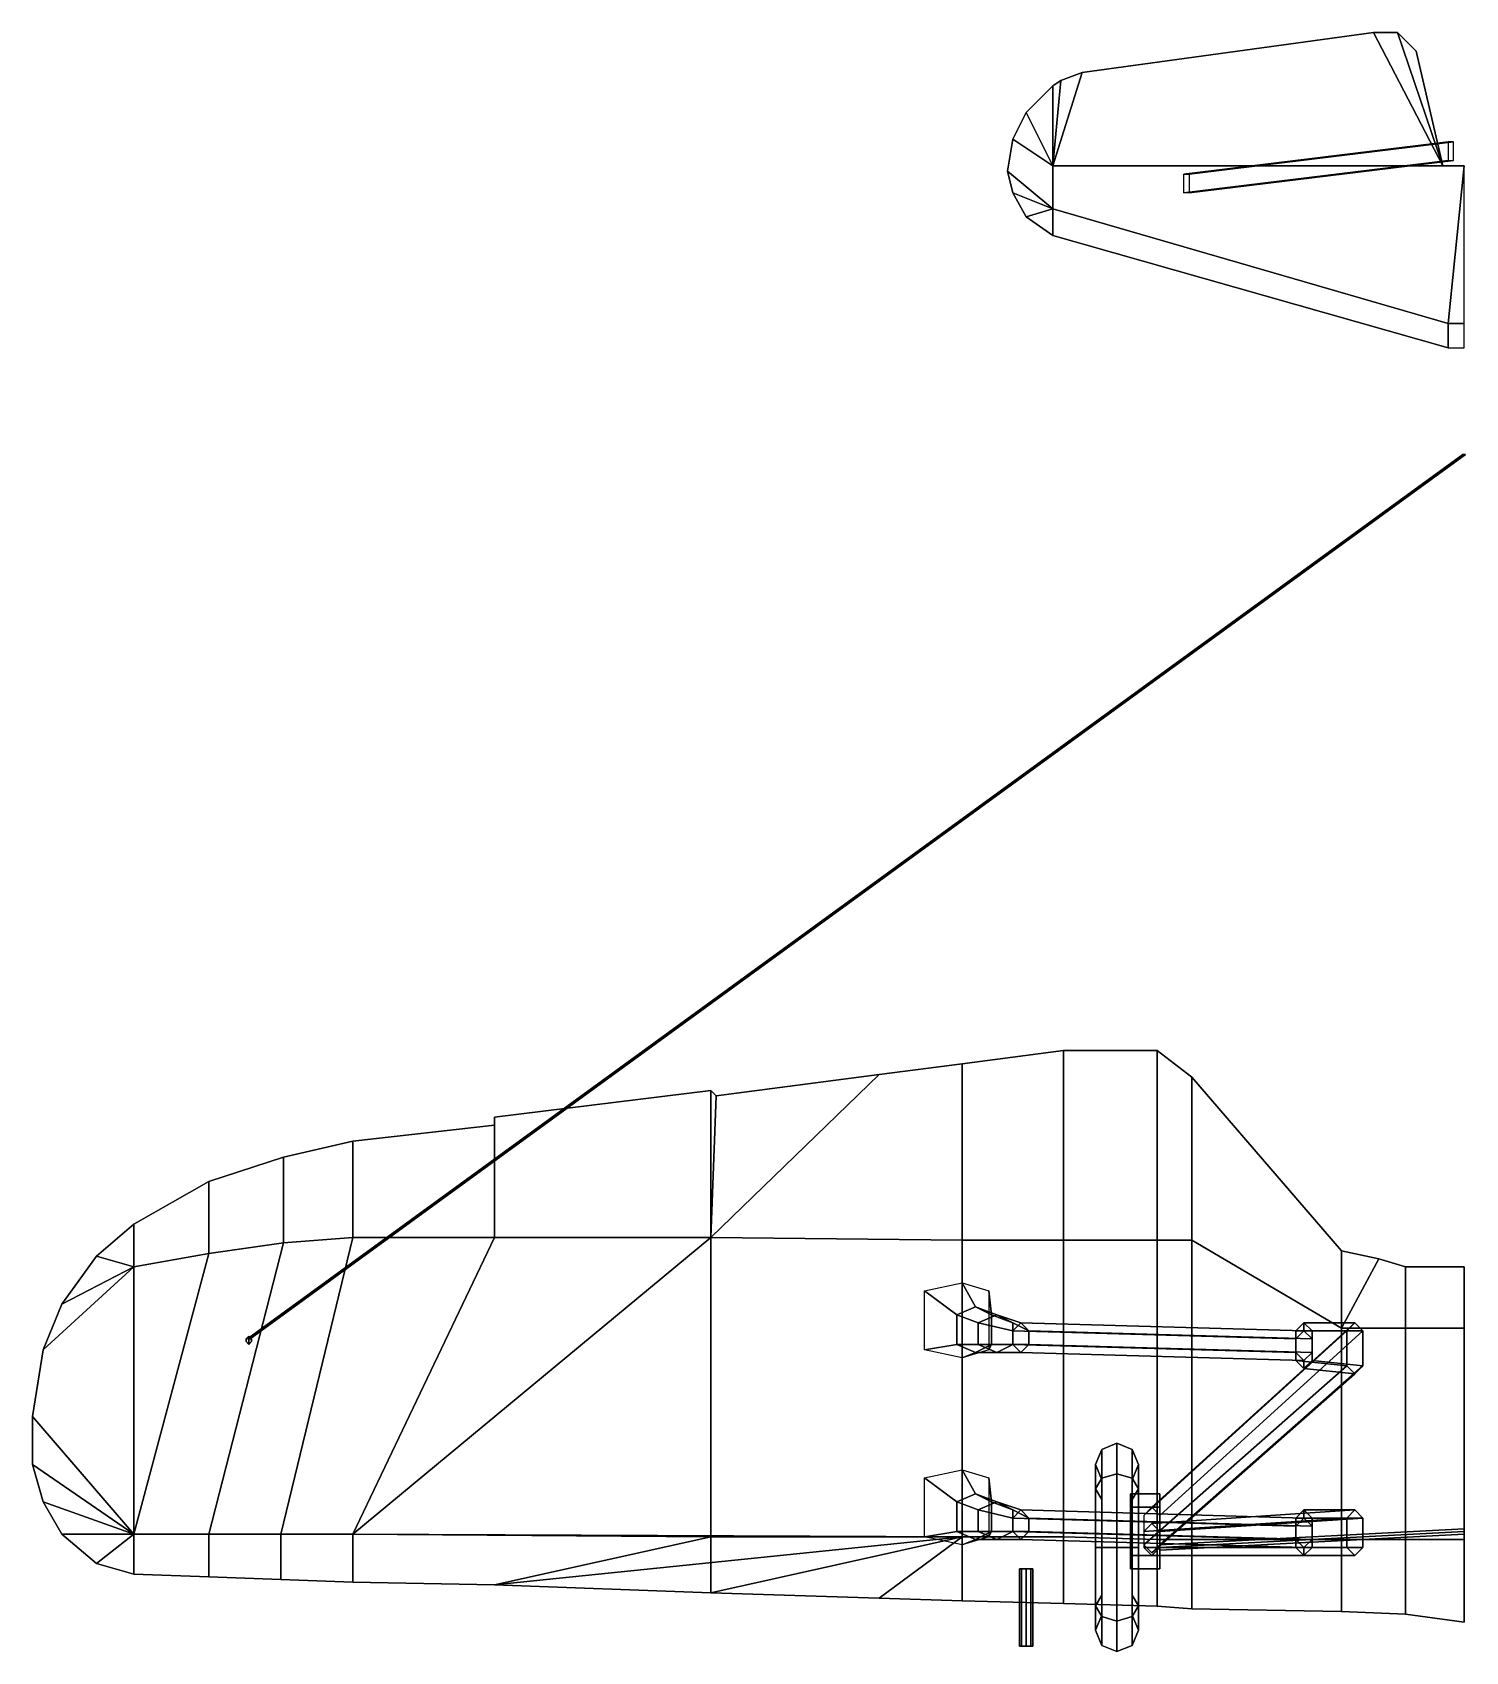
# Model space of a CAD drawing. Extents: x -5.36 to 0, y -2.61 to 3.45.
import ezdxf

# ---------------------------------------------------------------- set-up
doc = ezdxf.new("R2010")
doc.units = 0
doc.layers.add('WING', color=5, linetype='CONTINUOUS')

msp = doc.modelspace()

# ---------------------------------------------------------------- linework, layer by layer
at = {"layer": 'WING'}
for points in [[(-0.08, 2.95, 0.57), (-0.34, 3.45, 0.54), (-1.43, 3.3, 0.54), (-1.54, 2.95, 0.57)], [(-0.34, 3.45, 0.54), (-0.08, 2.95, 0.51), (-1.54, 2.95, 0.51), (-1.43, 3.3, 0.54)], [(-0.08, 2.95, 0.57), (-0.25, 3.45, 0.54), (-0.34, 3.45, 0.54)], [(-0.25, 3.45, 0.54), (-0.08, 2.95, 0.51), (-0.08, 2.95, 0.51), (-0.34, 3.45, 0.54)], [(-0.08, 2.95, 0.57), (-0.18, 3.38, 0.54), (-0.25, 3.45, 0.54)], [(-0.18, 3.38, 0.54), (-0.08, 2.95, 0.51), (-0.08, 2.95, 0.51), (-0.25, 3.45, 0.54)], [(-0.08, 2.95, 0.57), (-0.08, 2.95, 0.54), (-0.18, 3.38, 0.54)], [(-0.08, 2.95, 0.54), (-0.08, 2.95, 0.51), (-0.18, 3.38, 0.54)], [(-1.54, 2.95, 0.57), (-1.54, 2.95, 0.57), (-1.43, 3.3, 0.54), (-1.51, 3.27, 0.54)], [(-1.51, 3.27, 0.54), (-1.43, 3.3, 0.54), (-1.54, 2.95, 0.51)], [(-1.54, 2.95, 0.57), (-1.54, 2.95, 0.57), (-1.54, 3.25, 0.54), (-1.64, 3.15, 0.54)], [(-1.64, 3.15, 0.54), (-1.54, 3.25, 0.54), (-1.54, 2.95, 0.51)], [(-1.54, 3.25, 0.54), (-1.51, 3.27, 0.54), (-1.54, 2.95, 0.51)], [(-1.54, 2.95, 0.57), (-1.54, 2.95, 0.57), (-1.51, 3.27, 0.54), (-1.54, 3.25, 0.54)], [(-1.69, 3.05, 0.54), (-1.64, 3.15, 0.54), (-1.54, 2.95, 0.51)], [(-1.54, 2.95, 0.57), (-1.54, 2.95, 0.57), (-1.64, 3.15, 0.54), (-1.69, 3.05, 0.54)], [(-1.54, 2.79, 0.57), (-1.54, 2.95, 0.57), (-1.69, 3.05, 0.54), (-1.71, 2.93, 0.54)], [(-1.71, 2.93, 0.54), (-1.69, 3.05, 0.54), (-1.54, 2.95, 0.51), (-1.54, 2.79, 0.51)], [(-0.06, 3.04, 0.12), (-0.06, 2.97, 0.12), (-1.05, 2.85, 0.51), (-1.05, 2.92, 0.51)], [(-0.04, 3.04, 0.12), (-0.06, 3.04, 0.12), (-1.05, 2.92, 0.51), (-1.03, 2.92, 0.51)], [(-0.04, 2.97, 0.12), (-0.04, 3.04, 0.12), (-1.03, 2.92, 0.51), (-1.03, 2.85, 0.51)], [(-0.06, 2.97, 0.12), (-0.04, 2.97, 0.12), (-1.03, 2.85, 0.51), (-1.05, 2.85, 0.51)], [(-1.69, 2.85, 0.54), (-1.71, 2.93, 0.54), (-1.54, 2.79, 0.51)], [(-1.54, 2.79, 0.57), (-1.54, 2.79, 0.57), (-1.71, 2.93, 0.54), (-1.69, 2.85, 0.54)], [(-0.06, 2.36, 0.57), (0, 2.95, 0.57), (-1.54, 2.95, 0.57), (-1.54, 2.79, 0.57)], [(0, 2.95, 0.51), (-0.06, 2.36, 0.51), (-1.54, 2.79, 0.51), (-1.54, 2.95, 0.51)], [(0, 2.95, 0.57), (0, 2.95, 0.51), (-0.08, 2.95, 0.51), (-0.08, 2.95, 0.57)], [(0, 2.36, 0.57), (0, 2.95, 0.57), (0, 2.95, 0.57), (-0.06, 2.36, 0.57)], [(-1.54, 2.79, 0.57), (-1.54, 2.79, 0.57), (-1.69, 2.85, 0.54), (-1.64, 2.76, 0.54)], [(-1.64, 2.76, 0.54), (-1.69, 2.85, 0.54), (-1.54, 2.79, 0.51)], [(-1.54, 2.69, 0.54), (-1.64, 2.76, 0.54), (-1.54, 2.79, 0.51)], [(-1.54, 2.79, 0.57), (-1.54, 2.79, 0.57), (-1.64, 2.76, 0.54), (-1.54, 2.69, 0.54)], [(-0.06, 2.27, 0.54), (-0.06, 2.36, 0.57), (-1.54, 2.79, 0.57), (-1.54, 2.69, 0.54)], [(-0.06, 2.36, 0.51), (-0.06, 2.27, 0.54), (-1.54, 2.69, 0.54), (-1.54, 2.79, 0.51)], [(0, 2.27, 0.54), (0, 2.36, 0.57), (-0.06, 2.36, 0.57), (-0.06, 2.27, 0.54)], [(0, 1.87, 1.765), (-0.005, 1.87, 1.76), (-4.555, -1.44, 1.09), (-4.55, -1.44, 1.095)], [(-0.005, 1.87, 1.76), (0, 1.87, 1.755), (-4.55, -1.44, 1.085), (-4.555, -1.44, 1.09)], [(0.005, 1.87, 1.76), (0, 1.87, 1.765), (-4.55, -1.44, 1.095), (-4.545, -1.44, 1.09)], [(0, 1.87, 1.755), (0.005, 1.87, 1.76), (-4.545, -1.44, 1.09), (-4.55, -1.44, 1.085)], [(-1.5, -0.36, 0.95), (-1.5, -1.07, 0.83), (-1.88, -1.07, 0.85), (-1.88, -0.41, 0.97)], [(-1.5, -1.07, 1.07), (-1.5, -0.36, 0.95), (-1.88, -0.41, 0.97), (-1.88, -1.07, 1.11)], [(-1.15, -0.36, 0.93), (-1.15, -1.07, 0.82), (-1.5, -1.07, 0.83), (-1.5, -0.36, 0.95)], [(-1.15, -1.07, 1.04), (-1.15, -0.36, 0.93), (-1.5, -0.36, 0.95), (-1.5, -1.07, 1.07)], [(-1.02, -1.07, 1.01), (-1.02, -0.46, 0.9), (-1.15, -0.36, 0.93), (-1.15, -1.07, 1.04)], [(-1.02, -0.46, 0.9), (-1.02, -1.07, 0.79), (-1.15, -1.07, 0.82), (-1.15, -0.36, 0.93)], [(-1.88, -0.41, 0.97), (-1.88, -1.07, 0.85), (-2.82, -1.06, 0.85), (-2.19, -0.45, 0.97)], [(-1.88, -1.07, 1.11), (-1.88, -0.41, 0.97), (-2.19, -0.45, 0.97), (-2.82, -1.06, 1.08)], [(-2.19, -0.45, 0.97), (-2.82, -1.06, 0.85), (-2.82, -1.06, 0.85), (-2.8, -0.53, 0.97)], [(-2.82, -1.06, 1.08), (-2.19, -0.45, 0.97), (-2.8, -0.53, 0.97), (-2.82, -1.06, 1.08)], [(-0.46, -1.11, 0.73), (-0.46, -1.4, 0.65), (-1.02, -1.07, 0.79), (-1.02, -0.46, 0.9)], [(-0.46, -1.4, 0.82), (-0.46, -1.11, 0.73), (-1.02, -0.46, 0.9), (-1.02, -1.07, 1.01)], [(-2.82, -0.51, 0.97), (-2.82, -1.06, 0.85), (-3.63, -1.06, 0.88), (-3.63, -0.61, 0.97)], [(-2.82, -1.06, 1.08), (-2.82, -0.51, 0.97), (-3.63, -0.61, 0.97), (-3.63, -1.06, 1.06)], [(-2.8, -0.53, 0.97), (-2.82, -1.06, 0.85), (-2.82, -1.06, 0.85), (-2.82, -0.51, 0.97)], [(-2.82, -1.06, 1.08), (-2.8, -0.53, 0.97), (-2.82, -0.51, 0.97), (-2.82, -1.06, 1.08)], [(-3.63, -1.06, 1.06), (-3.63, -0.64, 0.97), (-4.16, -0.7, 0.97), (-4.16, -1.06, 1.04)], [(-3.63, -0.64, 0.97), (-3.63, -1.06, 0.88), (-4.16, -1.06, 0.9), (-4.16, -0.7, 0.97)], [(-3.63, -1.06, 1.06), (-3.63, -0.61, 0.97), (-3.63, -0.64, 0.97), (-3.63, -1.06, 1.06)], [(-3.63, -0.61, 0.97), (-3.63, -1.06, 0.88), (-3.63, -1.06, 0.88), (-3.63, -0.64, 0.97)], [(-4.16, -0.7, 0.97), (-4.16, -1.06, 0.9), (-4.42, -1.08, 0.9), (-4.42, -0.76, 0.97)], [(-4.16, -1.06, 1.04), (-4.16, -0.7, 0.97), (-4.42, -0.76, 0.97), (-4.42, -1.08, 1.03)], [(-4.42, -0.76, 0.97), (-4.42, -1.08, 0.9), (-4.7, -1.12, 0.91), (-4.7, -0.85, 0.97)], [(-4.42, -1.08, 1.03), (-4.42, -0.76, 0.97), (-4.7, -0.85, 0.97), (-4.7, -1.12, 1.01)], [(-4.7, -1.12, 1.01), (-4.7, -0.85, 0.97), (-4.98, -1.01, 0.97), (-4.98, -1.17, 1.01)], [(-4.7, -0.85, 0.97), (-4.7, -1.12, 0.91), (-4.98, -1.17, 0.91), (-4.98, -1.01, 0.97)], [(-4.98, -1.01, 0.97), (-4.98, -1.17, 0.91), (-4.98, -1.17, 0.91), (-5.12, -1.13, 0.96)], [(-4.98, -1.17, 1.01), (-4.98, -1.01, 0.97), (-5.12, -1.13, 0.96), (-4.98, -1.17, 1.01)], [(-4.42, -1.08, 0.9), (-4.7, -2.17, 0.91), (-4.98, -2.17, 0.91), (-4.7, -1.12, 0.91)], [(-4.7, -2.17, 1.01), (-4.42, -1.08, 1.03), (-4.7, -1.12, 1.01), (-4.98, -2.17, 1.01)], [(-4.16, -1.06, 0.9), (-4.43, -2.17, 0.9), (-4.7, -2.17, 0.91), (-4.42, -1.08, 0.9)], [(-4.43, -2.17, 1.03), (-4.16, -1.06, 1.04), (-4.42, -1.08, 1.03), (-4.7, -2.17, 1.01)], [(-3.63, -1.06, 0.88), (-4.16, -2.17, 0.9), (-4.43, -2.17, 0.9), (-4.16, -1.06, 0.9)], [(-4.16, -2.17, 1.04), (-3.63, -1.06, 1.06), (-4.16, -1.06, 1.04), (-4.43, -2.17, 1.03)], [(-2.82, -1.06, 0.85), (-2.82, -2.18, 0.85), (-4.16, -2.17, 0.9), (-3.63, -1.06, 0.88)], [(-1.88, -2.18, 1.11), (-1.88, -1.07, 1.11), (-2.82, -1.06, 1.08), (-4.16, -2.17, 1.04)], [(-4.16, -2.17, 1.04), (-2.82, -1.06, 1.08), (-3.63, -1.06, 1.06), (-4.16, -2.17, 1.04)], [(-1.88, -1.07, 0.85), (-1.88, -2.18, 0.85), (-2.82, -2.18, 0.85), (-2.82, -1.06, 0.85)], [(-1.5, -1.07, 0.83), (-1.5, -2.18, 0.83), (-1.88, -2.18, 0.85), (-1.88, -1.07, 0.85)], [(-1.5, -2.18, 1.07), (-1.5, -1.07, 1.07), (-1.88, -1.07, 1.11), (-1.88, -2.18, 1.11)], [(-1.15, -1.07, 0.82), (-1.15, -2.19, 0.82), (-1.5, -2.18, 0.83), (-1.5, -1.07, 0.83)], [(-1.15, -2.19, 1.04), (-1.15, -1.07, 1.04), (-1.5, -1.07, 1.07), (-1.5, -2.18, 1.07)], [(-1.02, -1.07, 0.79), (-1.02, -2.19, 0.79), (-1.15, -2.19, 0.82), (-1.15, -1.07, 0.82)], [(-1.02, -2.19, 1.01), (-1.02, -1.07, 1.01), (-1.15, -1.07, 1.04), (-1.15, -2.19, 1.04)], [(-0.46, -1.4, 0.65), (-0.46, -2.19, 0.65), (-1.02, -2.19, 0.79), (-1.02, -1.07, 0.79)], [(-0.46, -2.19, 0.82), (-0.46, -1.4, 0.82), (-1.02, -1.07, 1.01), (-1.02, -2.19, 1.01)], [(-4.98, -1.17, 1.01), (-5.12, -1.13, 0.96), (-5.25, -1.31, 0.95), (-4.98, -1.17, 1.01)], [(-5.12, -1.13, 0.96), (-4.98, -1.17, 0.91), (-4.98, -1.17, 0.91), (-5.25, -1.31, 0.95)], [(-4.7, -1.12, 0.91), (-4.98, -2.17, 0.91), (-4.98, -2.17, 0.91), (-4.98, -1.17, 0.91)], [(-4.98, -2.17, 1.01), (-4.7, -1.12, 1.01), (-4.98, -1.17, 1.01), (-4.98, -2.17, 1.01)], [(-0.32, -1.14, 0.68), (-0.46, -1.4, 0.65), (-0.46, -1.4, 0.65), (-0.46, -1.11, 0.73)], [(-0.46, -1.4, 0.82), (-0.32, -1.14, 0.68), (-0.46, -1.11, 0.73), (-0.46, -1.4, 0.82)], [(-0.22, -1.4, 0.7), (-0.22, -1.17, 0.64), (-0.32, -1.14, 0.68), (-0.46, -1.4, 0.82)], [(-0.22, -1.17, 0.64), (-0.22, -1.4, 0.59), (-0.46, -1.4, 0.65), (-0.32, -1.14, 0.68)], [(-4.98, -1.17, 1.01), (-5.32, -1.48, 0.94), (-5.36, -1.73, 0.94), (-4.98, -2.17, 1.01)], [(-5.32, -1.48, 0.94), (-4.98, -1.17, 0.91), (-4.98, -2.17, 0.91), (-5.36, -1.73, 0.94)], [(-5.25, -1.31, 0.95), (-4.98, -1.17, 0.91), (-4.98, -1.17, 0.91), (-5.32, -1.48, 0.94)], [(-4.98, -1.17, 1.01), (-5.25, -1.31, 0.95), (-5.32, -1.48, 0.94), (-4.98, -1.17, 1.01)], [(0, -1.4, 0.61), (0, -1.17, 0.56), (-0.22, -1.17, 0.64), (-0.22, -1.4, 0.7)], [(0, -1.17, 0.56), (0, -1.4, 0.5), (-0.22, -1.4, 0.59), (-0.22, -1.17, 0.64)], [(-1.83, -1.32, 0.75), (-1.9, -1.35, 0.75), (-2.02, -1.26, 0.85), (-1.88, -1.23, 0.85)], [(-1.9, -1.35, 0.75), (-1.9, -1.46, 0.75), (-2.02, -1.48, 0.85), (-2.02, -1.26, 0.85)], [(-1.77, -1.35, 0.75), (-1.83, -1.32, 0.75), (-1.88, -1.23, 0.85), (-1.78, -1.26, 0.85)], [(-1.77, -1.46, 0.75), (-1.77, -1.35, 0.75), (-1.78, -1.26, 0.85), (-1.78, -1.48, 0.85)], [(-1.75, -1.35, 0.69), (-1.82, -1.38, 0.69), (-1.9, -1.35, 0.75), (-1.83, -1.32, 0.75)], [(-1.69, -1.38, 0.69), (-1.75, -1.35, 0.69), (-1.83, -1.32, 0.75), (-1.77, -1.35, 0.75)], [(-1.82, -1.38, 0.69), (-1.82, -1.46, 0.69), (-1.9, -1.46, 0.75), (-1.9, -1.35, 0.75)], [(-1.66, -1.38, 0.61), (-1.69, -1.41, 0.61), (-1.82, -1.38, 0.69), (-1.75, -1.35, 0.69)], [(-1.69, -1.41, 0.61), (-1.69, -1.46, 0.61), (-1.82, -1.46, 0.69), (-1.82, -1.38, 0.69)], [(-1.69, -1.46, 0.69), (-1.69, -1.38, 0.69), (-1.77, -1.35, 0.75), (-1.77, -1.46, 0.75)], [(-1.63, -1.41, 0.61), (-1.66, -1.38, 0.61), (-1.75, -1.35, 0.69), (-1.69, -1.38, 0.69)], [(-0.6, -1.41, -0.2), (-0.63, -1.44, -0.2), (-1.69, -1.41, 0.61), (-1.66, -1.38, 0.61)], [(-1.63, -1.46, 0.61), (-1.63, -1.41, 0.61), (-1.69, -1.38, 0.69), (-1.69, -1.46, 0.69)], [(-0.57, -1.44, -0.2), (-0.6, -1.41, -0.2), (-1.66, -1.38, 0.61), (-1.63, -1.41, 0.61)], [(-1.17, -2.07, -1.32), (-1.2, -2.1, -1.32), (-0.44, -1.41, -0.42), (-0.41, -1.38, -0.42)], [(-1.14, -2.1, -1.32), (-1.17, -2.07, -1.32), (-0.41, -1.38, -0.42), (-0.38, -1.41, -0.42)], [(-0.41, -1.38, -0.42), (-0.44, -1.41, -0.42), (-0.63, -1.41, -0.2), (-0.6, -1.38, -0.2)], [(-0.6, -1.38, -0.2), (-0.63, -1.41, -0.2), (-0.63, -1.44, -0.2), (-0.6, -1.41, -0.2)], [(-0.38, -1.41, -0.42), (-0.41, -1.38, -0.42), (-0.6, -1.38, -0.2), (-0.57, -1.41, -0.2)], [(-0.57, -1.41, -0.2), (-0.6, -1.38, -0.2), (-0.6, -1.41, -0.2), (-0.57, -1.44, -0.2)], [(-4.55, -1.43, 1.02), (-4.56, -1.44, 1.02), (-4.56, -1.44, 1.1), (-4.55, -1.43, 1.1)], [(-4.55, -1.46, 1.1), (-4.55, -1.43, 1.1), (-4.56, -1.44, 1.1), (-4.56, -1.45, 1.1)], [(-4.56, -1.44, 1.02), (-4.56, -1.45, 1.02), (-4.56, -1.45, 1.1), (-4.56, -1.44, 1.1)], [(-4.56, -1.45, 1.02), (-4.55, -1.46, 1.02), (-4.55, -1.46, 1.1), (-4.56, -1.45, 1.1)], [(-4.54, -1.44, 1.02), (-4.55, -1.43, 1.02), (-4.55, -1.43, 1.1), (-4.54, -1.44, 1.1)], [(-4.54, -1.45, 1.1), (-4.54, -1.44, 1.1), (-4.55, -1.43, 1.1), (-4.55, -1.46, 1.1)], [(-4.55, -1.46, 1.02), (-4.54, -1.45, 1.02), (-4.54, -1.45, 1.1), (-4.55, -1.46, 1.1)], [(-4.54, -1.45, 1.02), (-4.54, -1.44, 1.02), (-4.54, -1.44, 1.1), (-4.54, -1.45, 1.1)], [(-0.63, -1.44, -0.2), (-0.63, -1.49, -0.2), (-1.69, -1.46, 0.61), (-1.69, -1.41, 0.61)], [(-0.57, -1.49, -0.2), (-0.57, -1.44, -0.2), (-1.63, -1.41, 0.61), (-1.63, -1.46, 0.61)], [(-1.2, -2.1, -1.32), (-1.2, -2.21, -1.32), (-0.44, -1.54, -0.42), (-0.44, -1.41, -0.42)], [(-1.14, -2.21, -1.32), (-1.14, -2.1, -1.32), (-0.38, -1.41, -0.42), (-0.38, -1.54, -0.42)], [(-0.44, -1.41, -0.42), (-0.44, -1.54, -0.42), (-0.63, -1.52, -0.2), (-0.63, -1.41, -0.2)], [(-0.38, -1.54, -0.42), (-0.38, -1.41, -0.42), (-0.57, -1.41, -0.2), (-0.57, -1.52, -0.2)], [(-0.22, -1.4, 0.59), (-0.22, -2.19, 0.59), (-0.46, -2.19, 0.65), (-0.46, -1.4, 0.65)], [(-0.22, -2.19, 0.7), (-0.22, -1.4, 0.7), (-0.46, -1.4, 0.82), (-0.46, -2.19, 0.82)], [(0, -2.19, 0.61), (0, -1.4, 0.61), (-0.22, -1.4, 0.7), (-0.22, -2.19, 0.7)], [(0, -1.4, 0.5), (0, -2.19, 0.5), (-0.22, -2.19, 0.59), (-0.22, -1.4, 0.59)], [(-1.9, -1.46, 0.75), (-1.83, -1.49, 0.75), (-1.88, -1.51, 0.85), (-2.02, -1.48, 0.85)], [(-1.82, -1.46, 0.69), (-1.75, -1.49, 0.69), (-1.83, -1.49, 0.75), (-1.9, -1.46, 0.75)], [(-1.83, -1.49, 0.75), (-1.77, -1.46, 0.75), (-1.78, -1.48, 0.85), (-1.88, -1.51, 0.85)], [(-1.75, -1.49, 0.69), (-1.69, -1.46, 0.69), (-1.77, -1.46, 0.75), (-1.83, -1.49, 0.75)], [(-1.69, -1.46, 0.61), (-1.66, -1.49, 0.61), (-1.75, -1.49, 0.69), (-1.82, -1.46, 0.69)], [(-1.66, -1.49, 0.61), (-1.63, -1.46, 0.61), (-1.69, -1.46, 0.69), (-1.75, -1.49, 0.69)], [(-0.63, -1.49, -0.2), (-0.6, -1.52, -0.2), (-1.66, -1.49, 0.61), (-1.69, -1.46, 0.61)], [(-0.6, -1.52, -0.2), (-0.57, -1.49, -0.2), (-1.63, -1.46, 0.61), (-1.66, -1.49, 0.61)], [(-0.63, -1.52, -0.2), (-0.6, -1.55, -0.2), (-0.6, -1.52, -0.2), (-0.63, -1.49, -0.2)], [(-0.6, -1.55, -0.2), (-0.57, -1.52, -0.2), (-0.57, -1.49, -0.2), (-0.6, -1.52, -0.2)], [(-1.2, -2.21, -1.32), (-1.17, -2.24, -1.32), (-0.41, -1.57, -0.42), (-0.44, -1.54, -0.42)], [(-1.17, -2.24, -1.32), (-1.14, -2.21, -1.32), (-0.38, -1.54, -0.42), (-0.41, -1.57, -0.42)], [(-0.44, -1.54, -0.42), (-0.41, -1.57, -0.42), (-0.6, -1.55, -0.2), (-0.63, -1.52, -0.2)], [(-0.41, -1.57, -0.42), (-0.38, -1.54, -0.42), (-0.57, -1.52, -0.2), (-0.6, -1.55, -0.2)], [(-5.36, -1.73, 0.94), (-4.98, -2.17, 0.91), (-4.98, -2.17, 0.91), (-5.36, -1.91, 0.94)], [(-4.98, -2.17, 1.01), (-5.36, -1.73, 0.94), (-5.36, -1.91, 0.94), (-4.98, -2.17, 1.01)], [(-1.3566, -1.9608, -1.6292), (-1.38, -2.0008, -1.5892), (-1.38, -1.91, -1.37), (-1.3566, -1.8534, -1.37)], [(-1.3566, -1.8534, -1.37), (-1.38, -1.91, -1.37), (-1.38, -2.0008, -1.1508), (-1.3566, -1.9608, -1.1108)], [(-1.3, -1.9442, -1.6458), (-1.3566, -1.9608, -1.6292), (-1.3566, -1.8534, -1.37), (-1.3, -1.83, -1.37)], [(-1.3, -1.83, -1.37), (-1.3566, -1.8534, -1.37), (-1.3566, -1.9608, -1.1108), (-1.3, -1.9442, -1.0942)], [(-1.2434, -1.9608, -1.6292), (-1.3, -1.9442, -1.6458), (-1.3, -1.83, -1.37), (-1.2434, -1.8534, -1.37)], [(-1.2434, -1.8534, -1.37), (-1.3, -1.83, -1.37), (-1.3, -1.9442, -1.0942), (-1.2434, -1.9608, -1.1108)], [(-1.22, -2.0008, -1.5892), (-1.2434, -1.9608, -1.6292), (-1.2434, -1.8534, -1.37), (-1.22, -1.91, -1.37)], [(-1.22, -1.91, -1.37), (-1.2434, -1.8534, -1.37), (-1.2434, -1.9608, -1.1108), (-1.22, -2.0008, -1.1508)], [(-4.98, -2.17, 1.01), (-5.36, -1.91, 0.94), (-5.32, -2.05, 0.94), (-4.98, -2.17, 1.01)], [(-5.36, -1.91, 0.94), (-4.98, -2.17, 0.91), (-4.98, -2.17, 0.91), (-5.32, -2.05, 0.94)], [(-1.83, -2.02, 0.75), (-1.9, -2.05, 0.75), (-2.02, -1.96, 0.85), (-1.88, -1.93, 0.85)], [(-1.77, -2.05, 0.75), (-1.83, -2.02, 0.75), (-1.88, -1.93, 0.85), (-1.78, -1.96, 0.85)], [(-1.38, -2.0008, -1.5892), (-1.3566, -2.0408, -1.5492), (-1.3566, -1.9666, -1.37), (-1.38, -1.91, -1.37)], [(-1.38, -1.91, -1.37), (-1.3566, -1.9666, -1.37), (-1.3566, -2.0408, -1.1908), (-1.38, -2.0008, -1.1508)], [(-1.2434, -2.0408, -1.5492), (-1.22, -2.0008, -1.5892), (-1.22, -1.91, -1.37), (-1.2434, -1.9666, -1.37)], [(-1.2434, -1.9666, -1.37), (-1.22, -1.91, -1.37), (-1.22, -2.0008, -1.1508), (-1.2434, -2.0408, -1.1908)], [(-1.9, -2.05, 0.75), (-1.9, -2.16, 0.75), (-2.02, -2.18, 0.85), (-2.02, -1.96, 0.85)], [(-1.77, -2.16, 0.75), (-1.77, -2.05, 0.75), (-1.78, -1.96, 0.85), (-1.78, -2.18, 0.85)], [(-1.3566, -2.22, -1.7366), (-1.38, -2.22, -1.68), (-1.38, -2.0008, -1.5892), (-1.3566, -1.9608, -1.6292)], [(-1.3566, -1.9608, -1.1108), (-1.38, -2.0008, -1.1508), (-1.38, -2.22, -1.06), (-1.3566, -2.22, -1.0034)], [(-1.3, -2.22, -1.76), (-1.3566, -2.22, -1.7366), (-1.3566, -1.9608, -1.6292), (-1.3, -1.9442, -1.6458)], [(-1.3, -1.9442, -1.0942), (-1.3566, -1.9608, -1.1108), (-1.3566, -2.22, -1.0034), (-1.3, -2.22, -0.98)], [(-1.3566, -1.9666, -1.37), (-1.3566, -2.0408, -1.5492), (-1.3566, -2.22, -1.1166), (-1.3566, -2.0408, -1.1908)], [(-1.2434, -2.22, -1.7366), (-1.3, -2.22, -1.76), (-1.3, -1.9442, -1.6458), (-1.2434, -1.9608, -1.6292)], [(-1.2434, -1.9608, -1.1108), (-1.3, -1.9442, -1.0942), (-1.3, -2.22, -0.98), (-1.2434, -2.22, -1.0034)], [(-1.22, -2.22, -1.68), (-1.2434, -2.22, -1.7366), (-1.2434, -1.9608, -1.6292), (-1.22, -2.0008, -1.5892)], [(-1.22, -2.0008, -1.1508), (-1.2434, -1.9608, -1.1108), (-1.2434, -2.22, -1.0034), (-1.22, -2.22, -1.06)], [(-1.2434, -2.0408, -1.5492), (-1.2434, -1.9666, -1.37), (-1.2434, -2.0408, -1.1908), (-1.2434, -2.22, -1.1166)], [(-4.98, -2.17, 1.01), (-5.32, -2.05, 0.94), (-5.25, -2.17, 0.95), (-4.98, -2.17, 1.01)], [(-5.32, -2.05, 0.94), (-4.98, -2.17, 0.91), (-4.98, -2.17, 0.91), (-5.25, -2.17, 0.95)], [(-1.75, -2.05, 0.69), (-1.82, -2.08, 0.69), (-1.9, -2.05, 0.75), (-1.83, -2.02, 0.75)], [(-1.82, -2.08, 0.69), (-1.82, -2.16, 0.69), (-1.9, -2.16, 0.75), (-1.9, -2.05, 0.75)], [(-1.69, -2.08, 0.69), (-1.75, -2.05, 0.69), (-1.83, -2.02, 0.75), (-1.77, -2.05, 0.75)], [(-1.66, -2.08, 0.61), (-1.69, -2.11, 0.61), (-1.82, -2.08, 0.69), (-1.75, -2.05, 0.69)], [(-1.69, -2.16, 0.69), (-1.69, -2.08, 0.69), (-1.77, -2.05, 0.75), (-1.77, -2.16, 0.75)], [(-1.63, -2.11, 0.61), (-1.66, -2.08, 0.61), (-1.75, -2.05, 0.69), (-1.69, -2.08, 0.69)], [(-1.38, -2.22, -1.68), (-1.3566, -2.22, -1.6234), (-1.3566, -2.0408, -1.5492), (-1.38, -2.0008, -1.5892)], [(-1.38, -2.0008, -1.1508), (-1.3566, -2.0408, -1.1908), (-1.3566, -2.22, -1.1166), (-1.38, -2.22, -1.06)], [(-1.3566, -2.22, -1.1166), (-1.3566, -2.0408, -1.5492), (-1.3566, -2.22, -1.6234), (-1.3566, -2.3992, -1.1908)], [(-1.14, -2.07, -1.32), (-1.14, -2.02, -1.37), (-1.25, -2.02, -1.37), (-1.25, -2.07, -1.32)], [(-1.14, -2.02, -1.37), (-1.14, -2.07, -1.42), (-1.25, -2.07, -1.42), (-1.25, -2.02, -1.37)], [(-1.2434, -2.22, -1.6234), (-1.22, -2.22, -1.68), (-1.22, -2.0008, -1.5892), (-1.2434, -2.0408, -1.5492)], [(-1.2434, -2.0408, -1.1908), (-1.22, -2.0008, -1.1508), (-1.22, -2.22, -1.06), (-1.2434, -2.22, -1.1166)], [(-1.2434, -2.0408, -1.5492), (-1.2434, -2.22, -1.1166), (-1.2434, -2.3992, -1.1908), (-1.2434, -2.22, -1.6234)], [(-1.14, -2.02, -1.37), (-1.14, -2.3, -1.37), (-1.14, -2.25, -1.42), (-1.14, -2.07, -1.42)], [(-1.14, -2.3, -1.37), (-1.14, -2.02, -1.37), (-1.14, -2.07, -1.32), (-1.14, -2.25, -1.32)], [(-1.69, -2.11, 0.61), (-1.69, -2.16, 0.61), (-1.82, -2.16, 0.69), (-1.82, -2.08, 0.69)], [(-0.6, -2.11, -0.2), (-0.63, -2.14, -0.2), (-1.69, -2.11, 0.61), (-1.66, -2.08, 0.61)], [(-1.63, -2.16, 0.61), (-1.63, -2.11, 0.61), (-1.69, -2.08, 0.69), (-1.69, -2.16, 0.69)], [(-0.63, -2.14, -0.2), (-0.63, -2.19, -0.2), (-1.69, -2.16, 0.61), (-1.69, -2.11, 0.61)], [(-0.57, -2.14, -0.2), (-0.6, -2.11, -0.2), (-1.66, -2.08, 0.61), (-1.63, -2.11, 0.61)], [(-0.57, -2.19, -0.2), (-0.57, -2.14, -0.2), (-1.63, -2.11, 0.61), (-1.63, -2.16, 0.61)], [(-1.14, -2.07, -1.42), (-1.14, -2.25, -1.42), (-1.25, -2.25, -1.42), (-1.25, -2.07, -1.42)], [(-1.14, -2.25, -1.32), (-1.14, -2.07, -1.32), (-1.25, -2.07, -1.32), (-1.25, -2.25, -1.32)], [(-1.17, -2.13, -1.32), (-1.2, -2.16, -1.32), (-0.44, -2.11, -0.42), (-0.41, -2.08, -0.42)], [(-1.2, -2.16, -1.32), (-1.2, -2.22, -1.32), (-0.44, -2.22, -0.42), (-0.44, -2.11, -0.42)], [(-1.14, -2.16, -1.32), (-1.17, -2.13, -1.32), (-0.41, -2.08, -0.42), (-0.38, -2.11, -0.42)], [(-1.14, -2.22, -1.32), (-1.14, -2.16, -1.32), (-0.38, -2.11, -0.42), (-0.38, -2.22, -0.42)], [(-0.41, -2.08, -0.42), (-0.44, -2.11, -0.42), (-0.63, -2.11, -0.2), (-0.6, -2.08, -0.2)], [(-0.6, -2.08, -0.2), (-0.63, -2.11, -0.2), (-0.63, -2.14, -0.2), (-0.6, -2.11, -0.2)], [(-0.44, -2.11, -0.42), (-0.44, -2.22, -0.42), (-0.63, -2.22, -0.2), (-0.63, -2.11, -0.2)], [(-0.38, -2.11, -0.42), (-0.41, -2.08, -0.42), (-0.6, -2.08, -0.2), (-0.57, -2.11, -0.2)], [(-0.57, -2.11, -0.2), (-0.6, -2.08, -0.2), (-0.6, -2.11, -0.2), (-0.57, -2.14, -0.2)], [(-0.38, -2.22, -0.42), (-0.38, -2.11, -0.42), (-0.57, -2.11, -0.2), (-0.57, -2.22, -0.2)], [(-4.98, -2.17, 1.01), (-5.25, -2.17, 0.95), (-5.12, -2.28, 0.96), (-4.98, -2.17, 1.01)], [(-5.25, -2.17, 0.95), (-4.98, -2.17, 0.91), (-4.98, -2.17, 0.91), (-5.12, -2.28, 0.96)], [(-5.12, -2.28, 0.96), (-4.98, -2.17, 0.91), (-4.98, -2.17, 0.91), (-4.98, -2.32, 0.97)], [(-4.98, -2.17, 1.01), (-5.12, -2.28, 0.96), (-4.98, -2.32, 0.97), (-4.98, -2.17, 1.01)], [(-4.7, -2.33, 0.97), (-4.7, -2.17, 1.01), (-4.98, -2.17, 1.01), (-4.98, -2.32, 0.97)], [(-4.7, -2.17, 0.91), (-4.7, -2.33, 0.97), (-4.98, -2.32, 0.97), (-4.98, -2.17, 0.91)], [(-4.43, -2.17, 0.9), (-4.43, -2.34, 0.97), (-4.7, -2.33, 0.97), (-4.7, -2.17, 0.91)], [(-4.43, -2.34, 0.97), (-4.43, -2.17, 1.03), (-4.7, -2.17, 1.01), (-4.7, -2.33, 0.97)], [(-4.16, -2.35, 0.97), (-4.16, -2.17, 1.04), (-4.43, -2.17, 1.03), (-4.43, -2.34, 0.97)], [(-4.16, -2.17, 0.9), (-4.16, -2.35, 0.97), (-4.43, -2.34, 0.97), (-4.43, -2.17, 0.9)], [(-3.63, -2.36, 0.97), (-1.88, -2.18, 1.11), (-4.16, -2.17, 1.04), (-4.16, -2.35, 0.97)], [(-2.82, -2.18, 0.85), (-3.63, -2.36, 0.97), (-4.16, -2.35, 0.97), (-4.16, -2.17, 0.9)], [(-2.82, -2.39, 0.97), (-1.88, -2.18, 1.11), (-1.88, -2.18, 1.11), (-3.63, -2.36, 0.97)], [(-2.82, -2.18, 0.85), (-2.82, -2.39, 0.97), (-3.63, -2.36, 0.97), (-2.82, -2.18, 0.85)], [(-2.19, -2.41, 0.97), (-1.88, -2.18, 1.11), (-1.88, -2.18, 1.11), (-2.82, -2.39, 0.97)], [(-1.88, -2.18, 0.85), (-2.19, -2.41, 0.97), (-2.82, -2.39, 0.97), (-2.82, -2.18, 0.85)], [(-1.88, -2.42, 0.97), (-1.88, -2.18, 1.11), (-1.88, -2.18, 1.11), (-2.19, -2.41, 0.97)], [(-1.88, -2.18, 0.85), (-1.88, -2.42, 0.97), (-2.19, -2.41, 0.97), (-1.88, -2.18, 0.85)], [(-1.9, -2.16, 0.75), (-1.83, -2.19, 0.75), (-1.88, -2.21, 0.85), (-2.02, -2.18, 0.85)], [(-1.82, -2.16, 0.69), (-1.75, -2.19, 0.69), (-1.83, -2.19, 0.75), (-1.9, -2.16, 0.75)], [(-1.83, -2.19, 0.75), (-1.77, -2.16, 0.75), (-1.78, -2.18, 0.85), (-1.88, -2.21, 0.85)], [(-1.5, -2.43, 0.95), (-1.5, -2.18, 1.07), (-1.88, -2.18, 1.11), (-1.88, -2.42, 0.97)], [(-1.5, -2.18, 0.83), (-1.5, -2.43, 0.95), (-1.88, -2.42, 0.97), (-1.88, -2.18, 0.85)], [(-1.75, -2.19, 0.69), (-1.69, -2.16, 0.69), (-1.77, -2.16, 0.75), (-1.83, -2.19, 0.75)], [(-1.69, -2.16, 0.61), (-1.66, -2.19, 0.61), (-1.75, -2.19, 0.69), (-1.82, -2.16, 0.69)], [(-1.66, -2.19, 0.61), (-1.63, -2.16, 0.61), (-1.69, -2.16, 0.69), (-1.75, -2.19, 0.69)], [(-0.63, -2.19, -0.2), (-0.6, -2.22, -0.2), (-1.66, -2.19, 0.61), (-1.69, -2.16, 0.61)], [(-0.6, -2.22, -0.2), (-0.57, -2.19, -0.2), (-1.63, -2.16, 0.61), (-1.66, -2.19, 0.61)], [(-1.15, -2.19, 0.82), (-1.15, -2.44, 0.93), (-1.5, -2.43, 0.95), (-1.5, -2.18, 0.83)], [(-1.15, -2.44, 0.93), (-1.15, -2.19, 1.04), (-1.5, -2.18, 1.07), (-1.5, -2.43, 0.95)], [(0, -2.16, -0.55), (0, -2.15, -0.56), (-1.14, -2.21, -1.37), (-1.14, -2.22, -1.36)], [(0, -2.15, -0.56), (0, -2.16, -0.57), (-1.14, -2.22, -1.38), (-1.14, -2.21, -1.37)], [(0, -2.17, -0.56), (0, -2.16, -0.55), (-1.14, -2.22, -1.36), (-1.14, -2.23, -1.37)], [(0, -2.16, -0.57), (0, -2.17, -0.56), (-1.14, -2.23, -1.37), (-1.14, -2.22, -1.38)], [(-1.38, -2.4392, -1.5892), (-1.3566, -2.3992, -1.5492), (-1.3566, -2.22, -1.6234), (-1.38, -2.22, -1.68)], [(-1.3566, -2.4792, -1.6292), (-1.38, -2.4392, -1.5892), (-1.38, -2.22, -1.68), (-1.3566, -2.22, -1.7366)], [(-1.38, -2.22, -1.06), (-1.3566, -2.22, -1.1166), (-1.3566, -2.3992, -1.1908), (-1.38, -2.4392, -1.1508)], [(-1.3566, -2.22, -1.0034), (-1.38, -2.22, -1.06), (-1.38, -2.4392, -1.1508), (-1.3566, -2.4792, -1.1108)], [(-1.3566, -2.3992, -1.5492), (-1.3566, -2.4734, -1.37), (-1.3566, -2.3992, -1.1908), (-1.3566, -2.22, -1.6234)], [(-1.3, -2.4958, -1.6458), (-1.3566, -2.4792, -1.6292), (-1.3566, -2.22, -1.7366), (-1.3, -2.22, -1.76)], [(-1.3, -2.22, -0.98), (-1.3566, -2.22, -1.0034), (-1.3566, -2.4792, -1.1108), (-1.3, -2.4958, -1.0942)], [(-1.2434, -2.4792, -1.6292), (-1.3, -2.4958, -1.6458), (-1.3, -2.22, -1.76), (-1.2434, -2.22, -1.7366)], [(-1.2434, -2.22, -1.0034), (-1.3, -2.22, -0.98), (-1.3, -2.4958, -1.0942), (-1.2434, -2.4792, -1.1108)], [(-1.2434, -2.4734, -1.37), (-1.2434, -2.3992, -1.5492), (-1.2434, -2.22, -1.6234), (-1.2434, -2.3992, -1.1908)], [(-1.2434, -2.3992, -1.5492), (-1.22, -2.4392, -1.5892), (-1.22, -2.22, -1.68), (-1.2434, -2.22, -1.6234)], [(-1.22, -2.4392, -1.5892), (-1.2434, -2.4792, -1.6292), (-1.2434, -2.22, -1.7366), (-1.22, -2.22, -1.68)], [(-1.2434, -2.22, -1.1166), (-1.22, -2.22, -1.06), (-1.22, -2.4392, -1.1508), (-1.2434, -2.3992, -1.1908)], [(-1.22, -2.22, -1.06), (-1.2434, -2.22, -1.0034), (-1.2434, -2.4792, -1.1108), (-1.22, -2.4392, -1.1508)], [(-1.2, -2.22, -1.32), (-1.17, -2.25, -1.32), (-0.41, -2.25, -0.42), (-0.44, -2.22, -0.42)], [(-1.17, -2.25, -1.32), (-1.14, -2.22, -1.32), (-0.38, -2.22, -0.42), (-0.41, -2.25, -0.42)], [(-1.02, -2.45, 0.9), (-1.02, -2.19, 1.01), (-1.15, -2.19, 1.04), (-1.15, -2.44, 0.93)], [(-1.02, -2.19, 0.79), (-1.02, -2.45, 0.9), (-1.15, -2.44, 0.93), (-1.15, -2.19, 0.82)], [(-0.46, -2.19, 0.65), (-0.46, -2.46, 0.73), (-1.02, -2.45, 0.9), (-1.02, -2.19, 0.79)], [(-0.46, -2.46, 0.73), (-0.46, -2.19, 0.82), (-1.02, -2.19, 1.01), (-1.02, -2.45, 0.9)], [(-0.63, -2.22, -0.2), (-0.6, -2.25, -0.2), (-0.6, -2.22, -0.2), (-0.63, -2.19, -0.2)], [(-0.44, -2.22, -0.42), (-0.41, -2.25, -0.42), (-0.6, -2.25, -0.2), (-0.63, -2.22, -0.2)], [(-0.6, -2.25, -0.2), (-0.57, -2.22, -0.2), (-0.57, -2.19, -0.2), (-0.6, -2.22, -0.2)], [(-0.41, -2.25, -0.42), (-0.38, -2.22, -0.42), (-0.57, -2.22, -0.2), (-0.6, -2.25, -0.2)], [(-0.22, -2.19, 0.59), (-0.22, -2.47, 0.64), (-0.46, -2.46, 0.73), (-0.46, -2.19, 0.65)], [(-0.22, -2.47, 0.64), (-0.22, -2.19, 0.7), (-0.46, -2.19, 0.82), (-0.46, -2.46, 0.73)], [(0, -2.5, 0.56), (0, -2.19, 0.61), (-0.22, -2.19, 0.7), (-0.22, -2.47, 0.64)], [(0, -2.19, 0.5), (0, -2.5, 0.56), (-0.22, -2.47, 0.64), (-0.22, -2.19, 0.59)], [(-1.6577, -2.3, 0.9777), (-1.665, -2.3, 0.96), (-1.665, -2.59, 0.96), (-1.6577, -2.59, 0.9777)], [(-1.665, -2.3, 0.96), (-1.6577, -2.3, 0.9423), (-1.6577, -2.59, 0.9423), (-1.665, -2.59, 0.96)], [(-1.64, -2.3, 0.985), (-1.6577, -2.3, 0.9777), (-1.6577, -2.59, 0.9777), (-1.64, -2.59, 0.985)], [(-1.6577, -2.3, 0.9423), (-1.64, -2.3, 0.935), (-1.64, -2.59, 0.935), (-1.6577, -2.59, 0.9423)], [(-1.6223, -2.3, 0.9777), (-1.64, -2.3, 0.985), (-1.64, -2.59, 0.985), (-1.6223, -2.59, 0.9777)], [(-1.64, -2.3, 0.935), (-1.6223, -2.3, 0.9423), (-1.6223, -2.59, 0.9423), (-1.64, -2.59, 0.935)], [(-1.615, -2.3, 0.96), (-1.6223, -2.3, 0.9777), (-1.6223, -2.59, 0.9777), (-1.615, -2.59, 0.96)], [(-1.6223, -2.3, 0.9423), (-1.615, -2.3, 0.96), (-1.615, -2.59, 0.96), (-1.6223, -2.59, 0.9423)], [(-1.14, -2.3, -1.37), (-1.14, -2.25, -1.32), (-1.25, -2.25, -1.32), (-1.25, -2.3, -1.37)], [(-1.14, -2.25, -1.42), (-1.14, -2.3, -1.37), (-1.25, -2.3, -1.37), (-1.25, -2.25, -1.42)], [(-1.38, -2.53, -1.37), (-1.3566, -2.4734, -1.37), (-1.3566, -2.3992, -1.5492), (-1.38, -2.4392, -1.5892)], [(-1.38, -2.4392, -1.1508), (-1.3566, -2.3992, -1.1908), (-1.3566, -2.4734, -1.37), (-1.38, -2.53, -1.37)], [(-1.2434, -2.4734, -1.37), (-1.22, -2.53, -1.37), (-1.22, -2.4392, -1.5892), (-1.2434, -2.3992, -1.5492)], [(-1.2434, -2.3992, -1.1908), (-1.22, -2.4392, -1.1508), (-1.22, -2.53, -1.37), (-1.2434, -2.4734, -1.37)], [(-1.3566, -2.5866, -1.37), (-1.38, -2.53, -1.37), (-1.38, -2.4392, -1.5892), (-1.3566, -2.4792, -1.6292)], [(-1.3566, -2.4792, -1.1108), (-1.38, -2.4392, -1.1508), (-1.38, -2.53, -1.37), (-1.3566, -2.5866, -1.37)], [(-1.3, -2.61, -1.37), (-1.3566, -2.5866, -1.37), (-1.3566, -2.4792, -1.6292), (-1.3, -2.4958, -1.6458)], [(-1.3, -2.4958, -1.0942), (-1.3566, -2.4792, -1.1108), (-1.3566, -2.5866, -1.37), (-1.3, -2.61, -1.37)], [(-1.2434, -2.5866, -1.37), (-1.3, -2.61, -1.37), (-1.3, -2.4958, -1.6458), (-1.2434, -2.4792, -1.6292)], [(-1.2434, -2.4792, -1.1108), (-1.3, -2.4958, -1.0942), (-1.3, -2.61, -1.37), (-1.2434, -2.5866, -1.37)], [(-1.22, -2.53, -1.37), (-1.2434, -2.5866, -1.37), (-1.2434, -2.4792, -1.6292), (-1.22, -2.4392, -1.5892)], [(-1.22, -2.4392, -1.1508), (-1.2434, -2.4792, -1.1108), (-1.2434, -2.5866, -1.37), (-1.22, -2.53, -1.37)], [(-1.64, -2.59, 0.985), (-1.6577, -2.59, 0.9777), (-1.665, -2.59, 0.96), (-1.6223, -2.59, 0.9777)], [(-1.6223, -2.59, 0.9777), (-1.665, -2.59, 0.96), (-1.6577, -2.59, 0.9423), (-1.615, -2.59, 0.96)], [(-1.615, -2.59, 0.96), (-1.6577, -2.59, 0.9423), (-1.64, -2.59, 0.935), (-1.6223, -2.59, 0.9423)]]:
    msp.add_3dface(points, dxfattribs=at)

doc.saveas('drawing.dxf')
